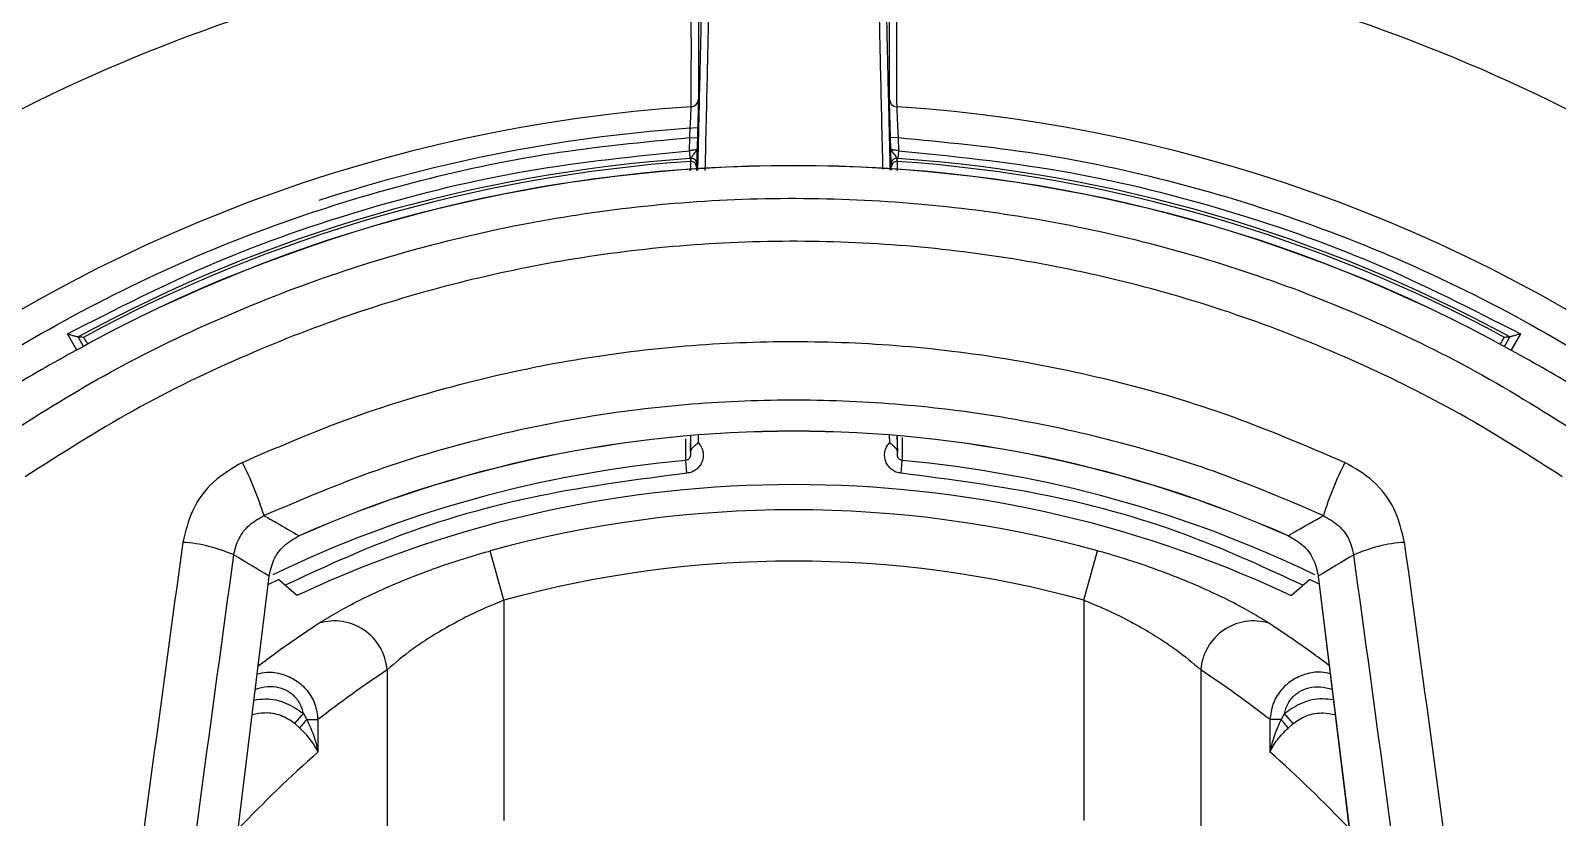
# Model space of a CAD drawing. Extents: x 6 to 134, y 3 to 97.
# Drawn here: x 127.365 to 130.328, y 43.136 to 44.665 of the extents above; entities that cross this region are included whole.
import ezdxf

# ---------------------------------------------------------------- set-up
doc = ezdxf.new("R2010")
doc.units = 0
doc.header["$MEASUREMENT"] = 0
doc.layers.add('OBJECT', color=7, linetype='CONTINUOUS')

msp = doc.modelspace()

# ---------------------------------------------------------------- linework, layer by layer
at = {"layer": 'OBJECT'}
for p, q in [((128.6438, 44.4312), (128.6444, 44.4568)), ((128.6444, 44.4568), (128.6594, 44.4564)), ((128.6594, 44.4564), (128.6588, 44.434)), ((129.0488, 44.4568), (129.0338, 44.4564)), ((129.0344, 44.434), (129.0338, 44.4564)), ((129.0488, 44.4568), (129.0495, 44.4312)), ((128.6438, 44.4312), (128.6448, 44.4162)), ((129.0495, 44.4312), (129.0484, 44.4162)), ((128.6448, 44.4162), (128.6474, 44.4164)), ((128.6464, 44.4106), (128.6474, 44.4164)), ((128.658, 44.4062), (128.6571, 44.4004)), ((129.0362, 44.4004), (129.0352, 44.4062)), ((129.0459, 44.4164), (129.0484, 44.4162)), ((129.0459, 44.4164), (129.0469, 44.4106)), ((127.4549, 44.0438), (127.4366, 44.0755)), ((127.4573, 44.0697), (127.4573, 44.0697)), ((127.468, 44.0511), (127.4573, 44.0697)), ((130.236, 44.0697), (130.225, 44.0507)), ((130.236, 44.0697), (130.236, 44.0697)), ((130.2566, 44.0755), (130.2381, 44.0433)), ((128.6365, 43.8297), (128.6367, 43.8714)), ((128.6458, 43.8778), (128.6456, 43.8398)), ((128.6458, 43.8467), (128.6466, 43.8779)), ((128.6613, 43.8641), (128.6617, 43.8791)), ((129.0316, 43.8791), (129.032, 43.8641)), ((129.0466, 43.8778), (129.0474, 43.8467)), ((129.0476, 43.8398), (129.0474, 43.8778)), ((129.0565, 43.874), (129.0567, 43.8297)), ((128.6388, 43.805), (128.6365, 43.8297)), ((128.6458, 43.8467), (128.6456, 43.8398)), ((129.0476, 43.8398), (129.0474, 43.8467)), ((129.0545, 43.805), (129.0567, 43.8297)), ((128.2837, 43.5581), (128.2572, 43.6541)), ((129.4095, 43.5581), (129.436, 43.6541)), ((127.7163, 42.6952), (127.828, 43.605)), ((127.7167, 42.6952), (127.8284, 43.6049)), ((127.8264, 43.589), (127.8461, 43.5986)), ((127.8284, 43.6049), (127.828, 43.605)), ((127.8812, 43.5678), (127.8461, 43.5986)), ((129.812, 43.5678), (129.8471, 43.5986)), ((129.8657, 43.5895), (129.8471, 43.5986)), ((129.8638, 43.6049), (129.8642, 43.605)), ((129.8638, 43.6049), (129.9755, 42.6952)), ((129.8642, 43.605), (129.9759, 42.6952)), ((128.2837, 43.5581), (128.2837, 43.1302)), ((129.4095, 43.5581), (129.4095, 43.1302)), ((128.0571, 43.4233), (128.0571, 43.0021)), ((129.6361, 43.4233), (129.6361, 43.0021)), ((127.8778, 43.3189), (127.8945, 43.3381)), ((127.8945, 43.3381), (127.9013, 43.3264)), ((127.9013, 43.3264), (127.9227, 43.3264)), ((127.9227, 43.3264), (127.9227, 43.2633)), ((129.7705, 43.3264), (129.7705, 43.2633)), ((129.7919, 43.3264), (129.7705, 43.3264)), ((129.7988, 43.3381), (129.7919, 43.3264)), ((129.8154, 43.3189), (129.7988, 43.3381)), ((127.8877, 43.31), (127.8778, 43.3189)), ((129.8055, 43.31), (129.8154, 43.3189))]:
    msp.add_line(p, q, dxfattribs=at)
for centre, radius, start, end in [((128.8466, 41.5165), 3.35, 93.5142, 125.5044), ((128.8466, 41.5165), 3.35, 54.4956, 86.4858), ((128.8466, 41.5165), 3.0068, 93.8025, 160.2009), ((128.6463, 44.5316), 0.0149, 273.5677, 358.3077), ((129.0469, 44.5316), 0.0149, 181.6923, 266.4323), ((128.8466, 41.5165), 3.0068, 19.7991, 86.1975), ((128.8466, 41.5165), 2.965, 93.5875, 108.123), ((128.8466, 41.5165), 2.9067, 93.9812, 118.5533), ((128.8466, 41.5165), 2.901, 93.9579, 118.3816), ((128.8461, 41.517), 2.8855, 62.0886, 117.9114), ((128.8461, 41.517), 2.8851, 62.0886, 117.9114), ((128.6471, 44.4006), 0.01, 358.5079, 93.9577), ((128.648, 44.4064), 0.01, 358.5093, 93.9306), ((129.0452, 44.4064), 0.01, 86.0694, 181.4921), ((129.0462, 44.4006), 0.01, 86.0423, 181.4921), ((128.8466, 41.5165), 2.901, 61.6184, 86.0421), ((128.8466, 41.5165), 2.9067, 61.4467, 86.0188), ((128.8461, 41.517), 2.3696, 66.1107, 113.8893), ((128.8461, 41.517), 2.3693, 66.1107, 113.8893), ((128.8466, 41.5165), 2.3227, 95.19, 115.819), ((128.8466, 41.5165), 2.3227, 64.2064, 84.81), ((127.1964, 43.5303), 0.6508, 17.1865, 27.0214), ((130.4958, 43.5303), 0.6508, 152.9786, 162.8135), ((128.8466, 41.5165), 2.2663, 65.0518, 114.9482), ((128.8466, 41.5165), 2.2174, 74.5854, 105.4146), ((127.6438, 43.3925), 0.2786, 65.5444, 86.5355), ((130.0485, 43.3925), 0.2786, 93.4645, 114.4556), ((128.8466, 41.5165), 2.1178, 74.5854, 105.4146), ((127.9544, 43.415), 0.103, 4.5856, 106.7283), ((129.7388, 43.415), 0.103, 73.2717, 175.4144), ((127.9876, 43.241), 0.1214, 135.3084, 145.3873), ((129.7056, 43.241), 0.1214, 34.6127, 44.6916)]:
    msp.add_arc(centre, radius, start, end, dxfattribs=at)
for centre, major_axis, ratio, start_param, end_param in [((125.776, 39.7437), (4.6065, 2.6595), 0.745432, 0.820323, 0.822517), ((131.9172, 39.7437), (4.6065, -2.6595), 0.745432, 2.319076, 2.32127), ((129.5185, 41.517), (2.1532, 17.375), 0.121162, 1.461556, 1.515424), ((128.1738, 41.517), (-2.1532, 17.375), 0.121162, 4.767761, 4.82163), ((129.617, 41.5049), (2.1536, 17.275), 0.121842, 1.46173, 1.51652), ((123.0526, 42.2284), (6.3338, -0.7777), 0.437652, 0.772069, 0.788423), ((134.6396, 42.2284), (6.3338, 0.7777), 0.437652, 2.353169, 2.369523), ((128.0752, 41.5049), (-2.1536, 17.275), 0.121842, 4.766665, 4.821455), ((129.3778, 41.5165), (2.3478, 0), 0.982242, 2.168176, 2.239213), ((128.3155, 41.5165), (2.3478, 0), 0.982242, 0.90238, 0.973417), ((129.5844, 41.5165), (2.4576, 0), 0.964711, 2.313304, 2.402461), ((128.1089, 41.5165), (2.4576, 0), 0.964711, 0.739825, 0.828289)]:
    msp.add_ellipse(centre, major_axis=major_axis, ratio=ratio, start_param=start_param, end_param=end_param, dxfattribs=at)
for points, knots in [([(128.6553, 44.8748), (128.6565, 44.8708), (128.6588, 44.8627), (128.6607, 44.7952), (128.6617, 44.6908), (128.6614, 44.5843), (128.6612, 44.5311)], [0, 0, 0, 0, 0.25003, 0.5000579, 0.7500548, 1, 1, 1, 1]), ([(129.032, 44.5311), (129.0319, 44.5844), (129.0315, 44.6908), (129.0325, 44.7952), (129.0345, 44.8627), (129.0367, 44.8708), (129.0379, 44.8748)], [0, 0, 0, 0, 0.249972, 0.5, 0.749997, 1, 1, 1, 1]), ([(128.6472, 44.5167), (128.6473, 44.543), (128.6475, 44.5965), (128.6475, 44.6653), (128.6472, 44.7261), (128.6465, 44.7755), (128.6457, 44.8136), (128.6445, 44.8403), (128.6431, 44.8572), (128.6419, 44.8592), (128.6413, 44.8602)], [0, 0, 0, 0, 0.118989, 0.241992, 0.369009, 0.500039, 0.623805, 0.748387, 0.873785, 1, 1, 1, 1]), ([(129.052, 44.8602), (129.0513, 44.8589), (129.0499, 44.8562), (129.0484, 44.8342), (129.0472, 44.799), (129.0463, 44.749), (129.0458, 44.6842), (129.0457, 44.6078), (129.0459, 44.5467), (129.046, 44.5167)], [0, 0, 0, 0, 0.144222, 0.287378, 0.429468, 0.575454, 0.722208, 0.863723, 1, 1, 1, 1]), ([(128.66, 44.3926), (128.6607, 44.4226), (128.6624, 44.488), (128.6645, 44.575), (128.6662, 44.6519), (128.6675, 44.7093), (128.6682, 44.7475), (128.6682, 44.754), (128.6682, 44.7572)], [0, 0, 0, 0, 0.14452, 0.315193, 0.486827, 0.657468, 0.828962, 1, 1, 1, 1]), ([(128.6745, 44.3929), (128.6752, 44.4256), (128.6768, 44.4945), (128.6789, 44.5851), (128.6806, 44.6637), (128.6818, 44.7226), (128.6825, 44.7618), (128.6824, 44.7685), (128.6824, 44.7718)], [0, 0, 0, 0, 0.152399, 0.321221, 0.49033, 0.659811, 0.82969, 1, 1, 1, 1]), ([(129.0108, 44.7718), (129.0108, 44.7685), (129.0108, 44.7618), (129.0115, 44.7224), (129.0127, 44.6634), (129.0144, 44.5846), (129.0164, 44.4949), (129.018, 44.4271), (129.0187, 44.3955)], [0, 0, 0, 0, 0.171268, 0.3421, 0.512532, 0.682589, 0.852208, 1, 1, 1, 1]), ([(129.0251, 44.7572), (129.0251, 44.754), (129.025, 44.7475), (129.0258, 44.709), (129.027, 44.6515), (129.0288, 44.5744), (129.0309, 44.488), (129.0325, 44.423), (129.0332, 44.3938)], [0, 0, 0, 0, 0.172604, 0.343955, 0.515804, 0.686766, 0.858743, 1, 1, 1, 1]), ([(128.6581, 44.3926), (128.6584, 44.4024), (128.6592, 44.4317), (128.6603, 44.47), (128.6617, 44.5167), (128.6622, 44.5312), (128.6625, 44.5404)], [0, 0, 0, 0, 0.124221, 0.369774, 0.599146, 1, 1, 1, 1]), ([(128.6627, 44.5412), (128.6627, 44.5419), (128.6629, 44.5442), (128.6625, 44.5198), (128.6614, 44.472), (128.6603, 44.4242), (128.6596, 44.3992), (128.6595, 44.3926)], [0, 0, 0, 0, 0.12169, 0.397463, 0.736284, 0.930161, 1, 1, 1, 1]), ([(129.0304, 44.5428), (129.0305, 44.5432), (129.0306, 44.5442), (129.0317, 44.5121), (129.0331, 44.4657), (129.0341, 44.4286), (129.0349, 44.4014), (129.0351, 44.3936)], [0, 0, 0, 0, 0.251858, 0.560144, 0.736053, 0.924071, 1, 1, 1, 1]), ([(129.0337, 44.3937), (129.0335, 44.4019), (129.0329, 44.4284), (129.0317, 44.4765), (129.0306, 44.5257), (129.0305, 44.5375), (129.0304, 44.5428)], [0, 0, 0, 0, 0.096176, 0.313667, 0.692674, 1, 1, 1, 1]), ([(128.6444, 44.4568), (128.6446, 44.4611), (128.645, 44.4693), (128.6457, 44.4832), (128.6465, 44.4983), (128.647, 44.5119), (128.6472, 44.5151), (128.6472, 44.5167)], [0, 0, 0, 0, 0.149148, 0.282417, 0.50059, 0.756832, 1, 1, 1, 1]), ([(128.6612, 44.5311), (128.6612, 44.5291), (128.6611, 44.5251), (128.6607, 44.5073), (128.6601, 44.4837), (128.6597, 44.4655), (128.6594, 44.4564)], [0, 0, 0, 0, 0.250228, 0.500087, 0.750006, 1, 1, 1, 1]), ([(129.0338, 44.4564), (129.0336, 44.4655), (129.0331, 44.4837), (129.0325, 44.5074), (129.0321, 44.5251), (129.032, 44.5291), (129.032, 44.5311)], [0, 0, 0, 0, 0.250273, 0.500131, 0.750037, 1, 1, 1, 1]), ([(129.046, 44.5167), (129.0461, 44.5151), (129.0462, 44.5119), (129.0468, 44.4983), (129.0475, 44.4833), (129.0482, 44.4693), (129.0486, 44.4611), (129.0488, 44.4568)], [0, 0, 0, 0, 0.243058, 0.499191, 0.717444, 0.850776, 1, 1, 1, 1]), ([(126.0849, 42.5456), (126.1187, 42.6294), (126.1869, 42.7985), (126.3193, 43.0406), (126.475, 43.2739), (126.6552, 43.4941), (126.858, 43.698), (127.0805, 43.8818), (127.3199, 44.0429), (127.573, 44.1794), (127.8353, 44.2896), (128.1032, 44.3726), (128.373, 44.4308), (128.5544, 44.4482), (128.6444, 44.4568)], [0, 0, 0, 0, 0.080321, 0.16194, 0.244772, 0.329378, 0.414487, 0.5, 0.585518, 0.670628, 0.755228, 0.838065, 0.919682, 1, 1, 1, 1]), ([(129.0488, 44.4568), (129.1388, 44.4482), (129.3203, 44.4308), (129.59, 44.3726), (129.8579, 44.2896), (130.1203, 44.1794), (130.3734, 44.0429), (130.6128, 43.8818), (130.8353, 43.698), (131.038, 43.4941), (131.2182, 43.2739), (131.3739, 43.0406), (131.5063, 42.7985), (131.5745, 42.6294), (131.6083, 42.5456)], [0, 0, 0, 0, 0.080321, 0.16194, 0.244772, 0.329378, 0.414487, 0.5, 0.585518, 0.670628, 0.755228, 0.838065, 0.919682, 1, 1, 1, 1]), ([(127.4366, 44.0755), (127.5305, 44.1235), (127.7188, 44.2198), (128.0194, 44.3239), (128.3284, 44.3994), (128.5388, 44.4206), (128.6438, 44.4312)], [0, 0, 0, 0, 0.249262, 0.5, 0.750738, 1, 1, 1, 1]), ([(128.6588, 44.434), (128.6586, 44.4339), (128.6583, 44.4338), (128.6564, 44.4334), (128.6541, 44.4329), (128.6511, 44.4324), (128.6474, 44.4318), (128.645, 44.4314), (128.6438, 44.4312)], [0, 0, 0, 0, 0.239892, 0.367317, 0.499487, 0.699788, 0.837499, 1, 1, 1, 1]), ([(128.6474, 44.4164), (128.6474, 44.4165), (128.6476, 44.4167), (128.6483, 44.4183), (128.6501, 44.4224), (128.6544, 44.4273), (128.6581, 44.431), (128.6586, 44.433), (128.6588, 44.434)], [0, 0, 0, 0, 0.0880739, 0.177814, 0.3712433, 0.6309637, 0.8056689, 1, 1, 1, 1]), ([(128.6588, 44.434), (128.6587, 44.4272), (128.6584, 44.4169), (128.6581, 44.4091), (128.6581, 44.4066), (128.658, 44.4063), (128.658, 44.4062)], [0, 0, 0, 0, 0.500411, 0.749563, 0.874847, 1, 1, 1, 1]), ([(129.0352, 44.4062), (129.0352, 44.4063), (129.0352, 44.4066), (129.0351, 44.4091), (129.0349, 44.4169), (129.0346, 44.4272), (129.0344, 44.434)], [0, 0, 0, 0, 0.124906, 0.25044, 0.499606, 1, 1, 1, 1]), ([(129.0344, 44.434), (129.0347, 44.433), (129.0356, 44.4297), (129.0425, 44.4238), (129.045, 44.4183), (129.0456, 44.4167), (129.0458, 44.4165), (129.0459, 44.4164)], [0, 0, 0, 0, 0.194616, 0.628213, 0.821926, 0.911797, 1, 1, 1, 1]), ([(129.0495, 44.4312), (129.0482, 44.4314), (129.0459, 44.4318), (129.0422, 44.4324), (129.0391, 44.4329), (129.0368, 44.4334), (129.0349, 44.4338), (129.0346, 44.4339), (129.0344, 44.434)], [0, 0, 0, 0, 0.162327, 0.299897, 0.500017, 0.632316, 0.759867, 1, 1, 1, 1]), ([(129.0495, 44.4312), (129.1544, 44.4206), (129.3649, 44.3994), (129.6738, 44.3239), (129.9744, 44.2198), (130.1627, 44.1235), (130.2566, 44.0755)], [0, 0, 0, 0, 0.249262, 0.5, 0.750738, 1, 1, 1, 1]), ([(128.6461, 44.3923), (128.6461, 44.3924), (128.6462, 44.399), (128.6463, 44.4073), (128.6463, 44.4095), (128.6464, 44.4106)], [0, 0, 0, 0, 0.006199, 0.516744, 1, 1, 1, 1]), ([(129.0469, 44.4106), (129.0469, 44.4095), (129.0469, 44.4074), (129.0471, 44.399), (129.0471, 44.3923), (129.0471, 44.3921)], [0, 0, 0, 0, 0.480185, 0.987401, 1, 1, 1, 1]), ([(127.2999, 43.8678), (127.3643, 43.9088), (127.4935, 43.991), (127.7011, 44.0945), (127.9187, 44.1826), (128.1428, 44.2514), (128.3703, 44.3009), (128.6007, 44.3313), (128.8357, 44.3422), (129.0695, 44.3331), (129.2992, 44.3047), (129.5242, 44.2579), (129.7471, 44.1918), (129.9682, 44.105), (130.1855, 43.999), (130.3232, 43.9116), (130.3923, 43.8678)], [0, 0, 0, 0, 0.069874, 0.140224, 0.21209, 0.284485, 0.354361, 0.42473, 0.496663, 0.569139, 0.63829, 0.70792, 0.779053, 0.850702, 0.925062, 1, 1, 1, 1]), ([(130.3378, 43.798), (130.2762, 43.8375), (130.1525, 43.9167), (129.9537, 44.0167), (129.7454, 44.102), (129.5308, 44.1688), (129.3127, 44.2171), (129.0918, 44.2471), (128.8664, 44.2585), (128.6422, 44.2506), (128.4219, 44.2243), (128.2062, 44.1802), (127.9923, 44.1178), (127.7768, 44.0342), (127.5617, 43.93), (127.4237, 43.8421), (127.3545, 43.798)], [0, 0, 0, 0, 0.069423, 0.139315, 0.210704, 0.282616, 0.352042, 0.421958, 0.493432, 0.565446, 0.634079, 0.703187, 0.773786, 0.844894, 0.922121, 1, 1, 1, 1]), ([(127.4956, 44.0665), (127.4504, 44.0418), (127.3596, 43.9924), (127.273, 43.9375), (127.2295, 43.9099)], [0, 0, 0, 0, 0.498142, 1, 1, 1, 1]), ([(127.4366, 44.0755), (127.4389, 44.0748), (127.4434, 44.0736), (127.449, 44.072), (127.453, 44.0709), (127.4553, 44.0703), (127.4569, 44.0698), (127.4571, 44.0697), (127.4573, 44.0697)], [0, 0, 0, 0, 0.249623, 0.499335, 0.645001, 0.775045, 0.892157, 1, 1, 1, 1]), ([(127.4763, 44.0557), (127.4751, 44.0577), (127.4715, 44.0637), (127.4686, 44.0679), (127.4679, 44.0686), (127.4676, 44.0688)], [0, 0, 0, 0, 0.233859, 0.711727, 1, 1, 1, 1]), ([(130.4627, 43.9099), (130.4196, 43.9372), (130.333, 43.9922), (130.2422, 44.0416), (130.1967, 44.0665)], [0, 0, 0, 0, 0.497922, 1, 1, 1, 1]), ([(130.2256, 44.0688), (130.225, 44.0682), (130.2238, 44.0668), (130.2201, 44.0611), (130.217, 44.056), (130.2166, 44.0553)], [0, 0, 0, 0, 0.464431, 0.928853, 1, 1, 1, 1]), ([(130.2566, 44.0755), (130.2543, 44.0748), (130.2498, 44.0736), (130.2442, 44.072), (130.2403, 44.0709), (130.2379, 44.0703), (130.2364, 44.0698), (130.2361, 44.0697), (130.236, 44.0697)], [0, 0, 0, 0, 0.249829, 0.499343, 0.644997, 0.775034, 0.892148, 1, 1, 1, 1]), ([(127.7762, 43.826), (127.8406, 43.8538), (127.9694, 43.9095), (128.1725, 43.9733), (128.3819, 44.0214), (128.5948, 44.0514), (128.8074, 44.0633), (129.0203, 44.0578), (129.2341, 44.0343), (129.4571, 43.99), (129.6866, 43.924), (129.8393, 43.8588), (129.916, 43.826)], [0, 0, 0, 0, 0.095398, 0.1907956, 0.2889546, 0.3871132, 0.4825164, 0.5779195, 0.6761072, 0.7742954, 0.8866036, 1, 1, 1, 1]), ([(129.874, 43.7226), (129.812, 43.7493), (129.6875, 43.8028), (129.4915, 43.8637), (129.289, 43.9098), (129.0836, 43.9382), (128.878, 43.9493), (128.6727, 43.9435), (128.4661, 43.9204), (128.2528, 43.8776), (128.0346, 43.8146), (127.8906, 43.7534), (127.8182, 43.7226)], [0, 0, 0, 0, 0.0955773, 0.191815, 0.2901405, 0.3891899, 0.484768, 0.5810126, 0.6793587, 0.7784301, 0.888705, 1, 1, 1, 1]), ([(128.6613, 43.8641), (128.6633, 43.8615), (128.6674, 43.8563), (128.6704, 43.8468), (128.6709, 43.837), (128.6687, 43.8274), (128.6641, 43.8187), (128.657, 43.8117), (128.6485, 43.8066), (128.642, 43.8055), (128.6388, 43.805)], [0, 0, 0, 0, 0.1250857, 0.2502419, 0.3748093, 0.4994827, 0.6245808, 0.7497018, 0.8747337, 1, 1, 1, 1]), ([(128.6613, 43.8641), (128.659, 43.8623), (128.6551, 43.8593), (128.6502, 43.8548), (128.6466, 43.851), (128.6461, 43.8481), (128.6458, 43.8467)], [0, 0, 0, 0, 0.295239, 0.500556, 0.750397, 1, 1, 1, 1]), ([(129.0545, 43.805), (129.0513, 43.8055), (129.0448, 43.8066), (129.0362, 43.8117), (129.0293, 43.8187), (129.0245, 43.8273), (129.0223, 43.837), (129.0228, 43.8468), (129.0259, 43.8563), (129.0299, 43.8615), (129.032, 43.8641)], [0, 0, 0, 0, 0.124952, 0.249942, 0.374541, 0.499762, 0.62495, 0.749939, 0.874867, 1, 1, 1, 1]), ([(129.0474, 43.8467), (129.0471, 43.8481), (129.0466, 43.851), (129.043, 43.8548), (129.0382, 43.8593), (129.0343, 43.8623), (129.032, 43.8641)], [0, 0, 0, 0, 0.249592, 0.499422, 0.704784, 1, 1, 1, 1]), ([(128.6456, 43.8398), (128.6455, 43.8386), (128.6451, 43.8361), (128.6431, 43.8328), (128.6401, 43.8304), (128.6377, 43.8299), (128.6365, 43.8297)], [0, 0, 0, 0, 0.257735, 0.512479, 0.75903, 1, 1, 1, 1]), ([(129.0567, 43.8297), (129.0555, 43.8299), (129.0531, 43.8304), (129.0501, 43.8328), (129.0481, 43.8361), (129.0478, 43.8386), (129.0476, 43.8398)], [0, 0, 0, 0, 0.2412671, 0.4872097, 0.7411522, 1, 1, 1, 1]), ([(127.7762, 43.826), (127.7565, 43.8144), (127.7171, 43.7912), (127.676, 43.7351), (127.6657, 43.6918), (127.6606, 43.6706)], [0, 0, 0, 0, 0.3379267, 0.67584, 1, 1, 1, 1]), ([(128.6388, 43.805), (128.5434, 43.7926), (128.3503, 43.7675), (128.0876, 43.6932), (127.9285, 43.6196), (127.8589, 43.5874)], [0, 0, 0, 0, 0.354229, 0.717484, 1, 1, 1, 1]), ([(129.8343, 43.5874), (129.7647, 43.6196), (129.6056, 43.6932), (129.343, 43.7675), (129.1498, 43.7926), (129.0545, 43.805)], [0, 0, 0, 0, 0.282516, 0.645771, 1, 1, 1, 1]), ([(130.0316, 43.6706), (130.0263, 43.6927), (130.0156, 43.7367), (129.9737, 43.7922), (129.935, 43.8149), (129.916, 43.826)], [0, 0, 0, 0, 0.336948, 0.673845, 1, 1, 1, 1]), ([(127.7591, 43.6461), (127.7619, 43.657), (127.7675, 43.6788), (127.7888, 43.7061), (127.8084, 43.7171), (127.8182, 43.7226)], [0, 0, 0, 0, 0.333729, 0.667104, 1, 1, 1, 1]), ([(127.8182, 43.7226), (127.826, 43.7182), (127.8488, 43.7053), (127.8715, 43.6922), (127.8865, 43.6836)], [0, 0, 0, 0, 0.34328, 1, 1, 1, 1]), ([(129.8057, 43.6836), (129.8114, 43.6869), (129.8341, 43.7), (129.8569, 43.7129), (129.874, 43.7226)], [0, 0, 0, 0, 0.247158, 1, 1, 1, 1]), ([(129.874, 43.7226), (129.8842, 43.7168), (129.9047, 43.7052), (129.9254, 43.6774), (129.9307, 43.6561), (129.9331, 43.6461)], [0, 0, 0, 0, 0.348121, 0.696422, 1, 1, 1, 1]), ([(127.828, 43.605), (127.8304, 43.6158), (127.8352, 43.6375), (127.8559, 43.6661), (127.876, 43.6776), (127.8865, 43.6836)], [0, 0, 0, 0, 0.324144, 0.648, 1, 1, 1, 1]), ([(129.8057, 43.6836), (129.8155, 43.6781), (129.835, 43.6672), (129.8564, 43.6391), (129.8616, 43.6166), (129.8642, 43.605)], [0, 0, 0, 0, 0.326673, 0.652869, 1, 1, 1, 1]), ([(127.9248, 43.5137), (127.9472, 43.5273), (127.9924, 43.5546), (128.1012, 43.6037), (128.1945, 43.6364), (128.2482, 43.6516), (128.2572, 43.6541)], [0, 0, 0, 0, 0.304165, 0.612213, 0.935018, 1, 1, 1, 1]), ([(129.7685, 43.5137), (129.746, 43.5273), (129.7008, 43.5546), (129.5921, 43.6037), (129.4987, 43.6364), (129.445, 43.6516), (129.436, 43.6541)], [0, 0, 0, 0, 0.304165, 0.612213, 0.935018, 1, 1, 1, 1]), ([(127.8907, 43.5713), (127.8897, 43.5708), (127.8876, 43.5699), (127.8848, 43.5687), (127.8826, 43.568), (127.8815, 43.5677), (127.8813, 43.5678), (127.8812, 43.5678)], [0, 0, 0, 0, 0.219651, 0.4392637, 0.6597333, 0.8805406, 1, 1, 1, 1]), ([(129.8025, 43.5713), (129.8036, 43.5708), (129.8056, 43.5699), (129.8084, 43.5687), (129.8106, 43.568), (129.8117, 43.5677), (129.812, 43.5678), (129.812, 43.5678)], [0, 0, 0, 0, 0.219651, 0.439264, 0.659733, 0.880541, 1, 1, 1, 1]), ([(128.2837, 43.5581), (128.2776, 43.5556), (128.2405, 43.541), (128.1765, 43.5094), (128.103, 43.4626), (128.0724, 43.4363), (128.0571, 43.4233)], [0, 0, 0, 0, 0.063317, 0.382239, 0.692331, 1, 1, 1, 1]), ([(129.4095, 43.5581), (129.4157, 43.5556), (129.4527, 43.541), (129.5167, 43.5094), (129.5902, 43.4626), (129.6208, 43.4363), (129.6361, 43.4233)], [0, 0, 0, 0, 0.063317, 0.382239, 0.692331, 1, 1, 1, 1]), ([(127.807, 43.4306), (127.8187, 43.4395), (127.8577, 43.4689), (127.8971, 43.4952), (127.9248, 43.5137)], [0, 0, 0, 0, 0.2989251, 1, 1, 1, 1]), ([(129.8851, 43.4315), (129.8738, 43.44), (129.8352, 43.4692), (129.7961, 43.4953), (129.7685, 43.5137)], [0, 0, 0, 0, 0.292278, 1, 1, 1, 1]), ([(127.8051, 43.4152), (127.8112, 43.4165), (127.8272, 43.4202), (127.8536, 43.4158), (127.8809, 43.4037), (127.9032, 43.3835), (127.9188, 43.3568), (127.9214, 43.3365), (127.9227, 43.3264)], [0, 0, 0, 0, 0.111343, 0.293198, 0.464497, 0.637794, 0.820385, 1, 1, 1, 1]), ([(129.8871, 43.4153), (129.8814, 43.4166), (129.8657, 43.4202), (129.8396, 43.4158), (129.8123, 43.4037), (129.79, 43.3835), (129.7744, 43.3568), (129.7718, 43.3365), (129.7705, 43.3264)], [0, 0, 0, 0, 0.105803, 0.288791, 0.461158, 0.635535, 0.819265, 1, 1, 1, 1]), ([(127.8945, 43.3381), (127.8938, 43.3413), (127.8915, 43.3516), (127.8828, 43.3671), (127.8668, 43.3811), (127.8469, 43.3891), (127.8242, 43.3914), (127.8092, 43.3872), (127.8014, 43.3851)], [0, 0, 0, 0, 0.082516, 0.264174, 0.436733, 0.609677, 0.796991, 1, 1, 1, 1]), ([(129.7988, 43.3381), (129.7995, 43.3413), (129.8017, 43.3516), (129.8104, 43.3671), (129.8265, 43.3811), (129.8463, 43.3891), (129.8687, 43.3914), (129.8833, 43.3873), (129.8908, 43.3853)], [0, 0, 0, 0, 0.08325, 0.266524, 0.440618, 0.6151, 0.804081, 1, 1, 1, 1]), ([(127.7989, 43.3644), (127.8062, 43.3655), (127.8268, 43.3684), (127.8613, 43.3608), (127.8834, 43.3457), (127.8945, 43.3381)], [0, 0, 0, 0, 0.217476, 0.608125, 1, 1, 1, 1]), ([(129.8934, 43.3645), (129.8864, 43.3655), (129.8661, 43.3684), (129.8319, 43.3608), (129.8098, 43.3457), (129.7988, 43.3381)], [0, 0, 0, 0, 0.2096059, 0.604184, 1, 1, 1, 1]), ([(127.8778, 43.3189), (127.8691, 43.3246), (127.8515, 43.3362), (127.8217, 43.3409), (127.8034, 43.3374), (127.7954, 43.3359)], [0, 0, 0, 0, 0.355648, 0.718783, 1, 1, 1, 1]), ([(127.9013, 43.3264), (127.9059, 43.3163), (127.9153, 43.2957), (127.9207, 43.2744), (127.9227, 43.2635), (127.9227, 43.2633)], [0, 0, 0, 0, 0.48569, 0.993194, 1, 1, 1, 1]), ([(129.7919, 43.3264), (129.7873, 43.3163), (129.7779, 43.2957), (129.7725, 43.2744), (129.7706, 43.2635), (129.7705, 43.2633)], [0, 0, 0, 0, 0.48569, 0.993194, 1, 1, 1, 1]), ([(129.8154, 43.3189), (129.8241, 43.3246), (129.8417, 43.3362), (129.8711, 43.3409), (129.8892, 43.3375), (129.8969, 43.3361)], [0, 0, 0, 0, 0.3599005, 0.7273771, 1, 1, 1, 1]), ([(127.9227, 43.2633), (127.9226, 43.2634), (127.9192, 43.2714), (127.9099, 43.2872), (127.895, 43.3025), (127.8877, 43.31)], [0, 0, 0, 0, 0.006424, 0.511279, 1, 1, 1, 1]), ([(129.7705, 43.2633), (129.7706, 43.2634), (129.774, 43.2714), (129.7833, 43.2872), (129.7982, 43.3025), (129.8055, 43.31)], [0, 0, 0, 0, 0.006424, 0.511279, 1, 1, 1, 1])]:
    msp.add_open_spline(points, degree=3, knots=knots, dxfattribs=at)

doc.saveas('drawing.dxf')
